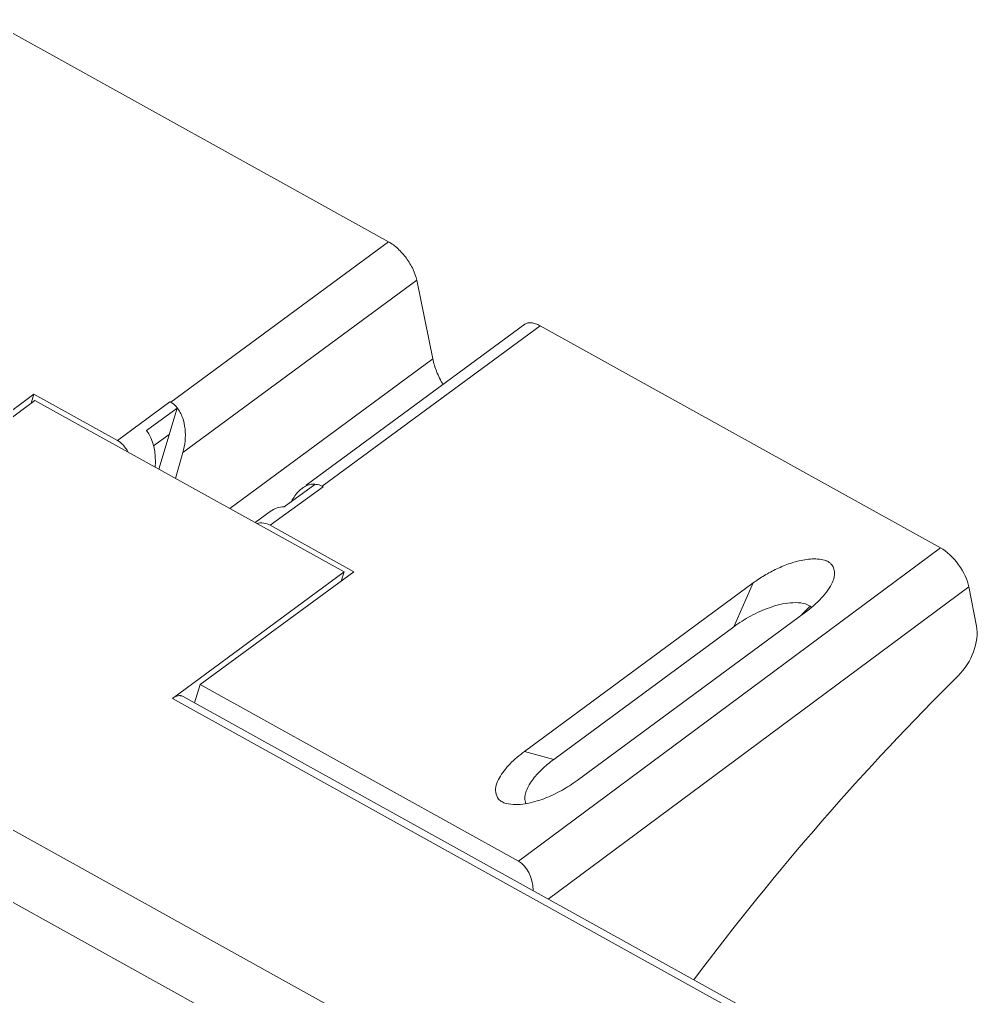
# Model space of a CAD drawing. Header units: millimetres. Extents: x -297 to 297, y -210 to 210.
# Drawn here: x 168.45 to 213.63, y -43.35 to 2.66 of the extents above; entities that cross this region are included whole.
import ezdxf

# ---------------------------------------------------------------- set-up
doc = ezdxf.new("R2010")
doc.units = ezdxf.units.MM
doc.layers.add('ASM0004_ASM_DXF_CONTINUOUS_LINE', color=7, linetype='Continuous', lineweight=18)

msp = doc.modelspace()

# ---------------------------------------------------------------- linework, layer by layer
at = {"layer": 'ASM0004_ASM_DXF_CONTINUOUS_LINE', "color": 7, "linetype": 'Continuous'}
for p, q in [((185.815, -7.802), (166.961, 2.662)), ((185.815, -7.802), (175.562, -15.361)), ((199.587, -52.976), (121.093, -9.41)), ((187.147, -9.616), (176.135, -17.736)), ((187.9, -13.323), (187.147, -9.616)), ((181.945, -19.274), (192.232, -11.689)), ((182.693, -19.319), (192.945, -11.759)), ((211.798, -22.223), (192.945, -11.759)), ((121.498, -13.034), (195.82, -54.285)), ((178.344, -20.369), (187.9, -13.323)), ((169.119, -14.982), (161.92, -20.313)), ((169.119, -14.982), (168.998, -15.409)), ((169.119, -14.982), (173.06, -17.169)), ((161.093, -21.238), (169.174, -15.279)), ((169.174, -15.279), (183.721, -23.353)), ((175.522, -15.338), (173.06, -17.169)), ((175.862, -15.635), (174.419, -16.695)), ((175.004, -18.515), (175.862, -15.635)), ((174.759, -17.419), (175.491, -16.88)), ((175.783, -18.947), (176.135, -17.736)), ((180.897, -20.29), (182.339, -19.23)), ((180.248, -21.159), (182.734, -19.341)), ((179.535, -21.029), (180.248, -20.508)), ((180.248, -21.159), (184.188, -23.346)), ((191.939, -36.974), (211.798, -22.223)), ((183.721, -23.353), (175.639, -29.312)), ((176.954, -28.657), (184.188, -23.346)), ((183.592, -23.784), (183.721, -23.353)), ((202.975, -23.875), (192.216, -31.808)), ((202.073, -25.933), (202.975, -23.875)), ((213.134, -24.054), (193.333, -38.761)), ((213.489, -25.901), (213.134, -24.054)), ((194.686, -33.179), (205.445, -25.246)), ((193.593, -32.186), (202.073, -25.933)), ((176.954, -28.657), (176.684, -29.52)), ((191.939, -36.974), (176.954, -28.657)), ((175.639, -29.312), (205.417, -45.839)), ((205.924, -45.749), (176.145, -29.221)), ((192.216, -31.808), (193.593, -32.186))]:
    msp.add_line(p, q, dxfattribs=at)
for centre, radius, start, end in [((174.568, -17.058), 1.967, 59.6286, 60.972), ((181.748, -21.116), 2.03, 60.9725, 62.2877), ((205.292, -25.478), 0.629, 49.8443, 57.1173), ((205.31, -25.456), 0.601, 45.8791, 49.8129)]:
    msp.add_arc(centre, radius, start, end, dxfattribs=at)
for centre, major_axis, ratio, start_param, end_param in [((173.505, -18.371), (0.268, 2.069), 0.634462, 4.771928, 5.733828), ((172.479, -19.134), (0.268, 2.069), 0.634462, 5.549836, 6.036618), ((180.695, -22.362), (0.281, 2.064), 0.63643, 0.059771, 0.549926), ((179.659, -23.119), (0.281, 2.064), 0.63643, 6.040166, 6.527205), ((212.035, -23.441), (-0.95, 1.288), 0.465762, 3.914685, 5.488409), ((230.493, -81.469), (42.534, 77.038), 0.615962, 1.131072, 1.137795), ((212.071, -26.955), (0.967, 1.751), 0.615962, 4.266232, 5.64638), ((237.08, -85.124), (42.534, 77.038), 0.615962, 1.124639, 1.348193), ((191.411, -38.76), (0.245, 1.881), 0.63457, 5.005411, 6.036814)]:
    msp.add_ellipse(centre, major_axis=major_axis, ratio=ratio, start_param=start_param, end_param=end_param, dxfattribs=at)
for points, knots in [([(185.815, -7.802), (185.973, -7.889), (186.28, -8.128), (186.669, -8.572), (186.976, -9.076), (187.111, -9.439), (187.147, -9.616)], [0, 0, 0, 0, 496.138271, 1055.504163, 1614.166014, 2108.376911, 2108.376911, 2108.376911, 2108.376911]), ([(192.232, -11.689), (192.273, -11.659), (192.374, -11.615), (192.55, -11.611), (192.746, -11.66), (192.877, -11.721), (192.945, -11.759)], [0, 0, 0, 0, 439.447778, 933.913963, 1517.297643, 2197.114555, 2197.114555, 2197.114555, 2197.114555]), ([(187.9, -13.323), (187.94, -13.524), (188.073, -13.94), (188.264, -14.331), (188.378, -14.53)], [0, 0, 0, 0, 575.129292, 1218.085861, 1218.085861, 1218.085861, 1218.085861]), ([(175.563, -15.361), (175.591, -15.376), (175.706, -15.449), (175.804, -15.546), (175.868, -15.626)], [0, 0, 0, 0, 275.862804, 1147.47811, 1147.47811, 1147.47811, 1147.47811]), ([(175.865, -15.622), (175.973, -15.758), (176.141, -16.084), (176.255, -16.623), (176.256, -17.187), (176.186, -17.557), (176.135, -17.736)], [0, 0, 0, 0, 483.153988, 999.328459, 1524.988812, 2042.41858, 2042.41858, 2042.41858, 2042.41858]), ([(182.048, -19.26), (182.022, -19.269), (181.917, -19.309), (181.819, -19.367), (181.75, -19.418)], [0, 0, 0, 0, 293.719257, 1200.05388, 1200.05388, 1200.05388, 1200.05388]), ([(182.343, -19.217), (182.268, -19.214), (182.168, -19.225), (182.072, -19.252), (182.048, -19.26)], [0, 0, 0, 0, 896.957986, 1200.97747, 1200.97747, 1200.97747, 1200.97747]), ([(182.693, -19.319), (182.666, -19.305), (182.555, -19.254), (182.434, -19.23), (182.343, -19.226)], [0, 0, 0, 0, 306.489547, 1203.898844, 1203.898844, 1203.898844, 1203.898844]), ([(181.75, -19.418), (181.7, -19.455), (181.498, -19.628), (181.344, -19.851), (181.25, -20.03)], [0, 0, 0, 0, 285.027884, 1198.263543, 1198.263543, 1198.263543, 1198.263543]), ([(202.975, -23.875), (203.146, -23.749), (203.508, -23.508), (204.093, -23.196), (204.619, -22.982), (205.062, -22.846), (205.406, -22.773), (205.753, -22.737), (206.09, -22.743), (206.354, -22.798), (206.532, -22.882), (206.666, -22.987), (206.775, -23.156), (206.819, -23.384), (206.795, -23.616), (206.743, -23.764), (206.711, -23.838)], [0, 0, 0, 0, 992.964317, 2026.539421, 3095.703197, 3641.651127, 4190.978459, 4737.535127, 5268.495735, 5760.870785, 5982.37198, 6183.618276, 6547.26413, 6894.054493, 7249.500073, 7624.925738, 7624.925738, 7624.925738, 7624.925738]), ([(206.711, -23.838), (206.653, -23.971), (206.496, -24.23), (206.093, -24.725), (205.716, -25.046), (205.445, -25.246)], [0, 0, 0, 0, 429.687806, 889.47322, 1883.796783, 1883.796783, 1883.796783, 1883.796783]), ([(205.634, -24.949), (205.512, -24.871), (205.2, -24.794), (204.723, -24.797), (204.227, -24.881), (203.593, -25.078), (202.858, -25.408), (202.321, -25.75), (202.073, -25.933)], [0, 0, 0, 0, 390.788498, 833.283639, 1289.630308, 1743.19109, 2622.628193, 3456.006162, 3456.006162, 3456.006162, 3456.006162]), ([(175.639, -29.312), (175.666, -29.291), (175.767, -29.224), (175.889, -29.182), (175.977, -29.181)], [0, 0, 0, 0, 333.785505, 1198.335879, 1198.335879, 1198.335879, 1198.335879]), ([(175.977, -29.181), (175.993, -29.181), (176.05, -29.183), (176.108, -29.2), (176.146, -29.221)], [0, 0, 0, 0, 311.703311, 1199.927013, 1199.927013, 1199.927013, 1199.927013]), ([(191.348, -34.258), (191.277, -34.238), (191.146, -34.189), (190.947, -34.027), (190.83, -33.74), (190.87, -33.382), (191.027, -33.041), (191.252, -32.71), (191.632, -32.275), (191.973, -31.987), (192.216, -31.808)], [0, 0, 0, 0, 300.226092, 561.471718, 1022.544919, 1487.350404, 1992.650336, 2536.100692, 3110.716426, 4340.281907, 4340.281907, 4340.281907, 4340.281907]), ([(193.593, -32.186), (193.395, -32.332), (193.113, -32.563), (192.783, -32.906), (192.571, -33.168), (192.398, -33.437), (192.269, -33.712), (192.213, -33.996), (192.242, -34.185), (192.276, -34.269)], [0, 0, 0, 0, 1087.928712, 1604.85126, 2100.572769, 2573.338352, 3019.711856, 3435.660809, 3835.860008, 3835.860008, 3835.860008, 3835.860008]), ([(194.686, -33.179), (194.456, -33.349), (193.962, -33.667), (193.148, -34.048), (192.407, -34.273), (191.794, -34.325), (191.489, -34.297), (191.348, -34.258)], [0, 0, 0, 0, 673.376003, 1381.761965, 2116.001128, 2482.656515, 2828.205477, 2828.205477, 2828.205477, 2828.205477])]:
    msp.add_open_spline(points, degree=3, knots=knots, dxfattribs=at)

doc.saveas('drawing.dxf')
